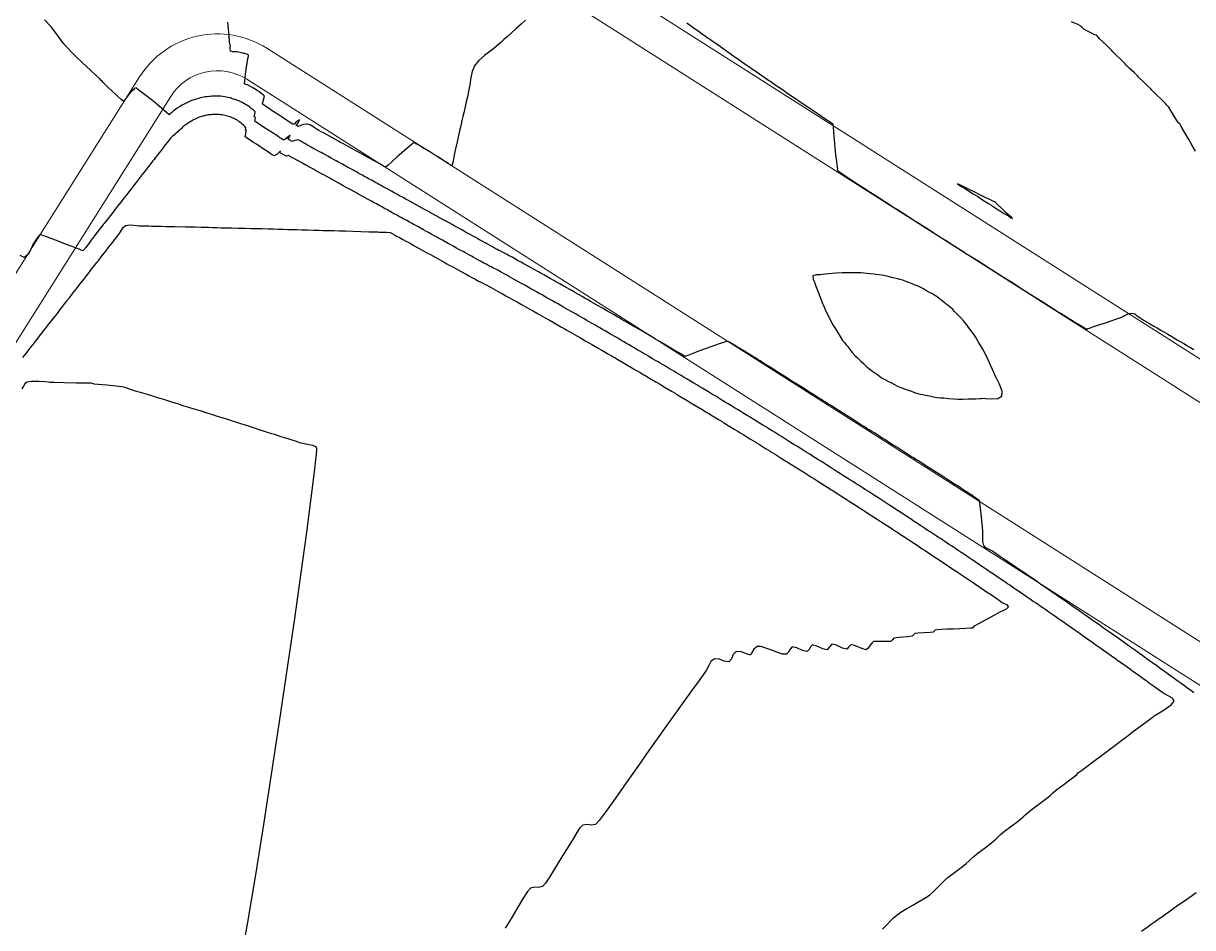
# Model space of a CAD drawing. Header units: millimetres. Extents: x 340454 to 342791, y 6993867 to 6995092.
# Drawn here: x 340914.5 to 340978.1, y 6994435.5 to 6994484.8 of the extents above; entities that cross this region are included whole.
import ezdxf

# ---------------------------------------------------------------- set-up
doc = ezdxf.new("R2010")
doc.units = ezdxf.units.MM
doc.header["$LTSCALE"] = 10
for name, color, linetype in [('T-HM-CURVA_INTERMEDIARIA', 45, 'Continuous'), ('T-HM-CURVA_MESTRA', 20, 'Continuous'), ('URB-Calçadas', 2, 'Continuous'), ('URB-Quadras', 3, 'Continuous')]:
    doc.layers.add(name, color=color, linetype=linetype)

msp = doc.modelspace()

# ---------------------------------------------------------------- linework, layer by layer
at = {"layer": 'T-HM-CURVA_INTERMEDIARIA', "color": 45, "linetype": 'Continuous', "lineweight": -3, "flags": 128}
for points, elevation in [([(340941.844, 6994484.95), (340941.602, 6994484.732), (340941.335, 6994484.492), (340941.075, 6994484.258), (340940.848, 6994484.056), (340940.657, 6994483.885), (340940.505, 6994483.749), (340940.363, 6994483.622), (340940.25, 6994483.52), (340940.109, 6994483.393), (340939.903, 6994483.236), (340939.605, 6994483.013), (340939.296, 6994482.747), (340939.058, 6994482.456), (340938.926, 6994482.144), (340938.861, 6994481.832), (340938.833, 6994481.568), (340938.815, 6994481.401), (340938.779, 6994481.243), (340938.743, 6994481.084), (340938.69, 6994480.852), (340938.611, 6994480.507), (340938.532, 6994480.163), (340938.474, 6994479.905), (340938.427, 6994479.697), (340938.378, 6994479.477), (340938.333, 6994479.279), (340938.297, 6994479.121), (340938.252, 6994478.923), (340938.193, 6994478.661), (340938.117, 6994478.322), (340938.05, 6994478.019), (340938.016, 6994477.869), (340937.995, 6994477.774), (340937.973, 6994477.68), (340937.942, 6994477.495), (340937.886, 6994477.198), (340937.83, 6994477.032), (340937.702, 6994477.091), (340937.605, 6994477.17), (340937.532, 6994477.215), (340937.377, 6994477.31), (340937.174, 6994477.435), (340937.04, 6994477.517), (340936.958, 6994477.567), (340936.916, 6994477.595), (340936.846, 6994477.638), (340936.743, 6994477.701), (340936.622, 6994477.775), (340936.446, 6994477.883), (340936.355, 6994477.939), (340936.312, 6994477.966), (340936.23, 6994478.015), (340936.09, 6994478.096), (340935.951, 6994478.177), (340935.874, 6994478.22), (340935.824, 6994478.245), (340935.769, 6994478.27), (340935.703, 6994478.236), (340935.607, 6994478.153), (340935.381, 6994477.955), (340935.103, 6994477.714), (340934.853, 6994477.496), (340934.58, 6994477.248), (340934.354, 6994477.04), (340934.223, 6994476.949), (340934.116, 6994476.991), (340934.006, 6994477.068), (340933.903, 6994477.125), (340933.748, 6994477.21), (340933.56, 6994477.313), (340933.401, 6994477.401), (340933.274, 6994477.47), (340933.114, 6994477.558), (340932.955, 6994477.646), (340932.828, 6994477.716), (340932.669, 6994477.803), (340932.509, 6994477.891), (340932.382, 6994477.961), (340932.223, 6994478.049), (340932.063, 6994478.137), (340931.936, 6994478.206), (340931.777, 6994478.294), (340931.617, 6994478.382), (340931.49, 6994478.452), (340931.331, 6994478.539), (340931.171, 6994478.627), (340931.044, 6994478.697), (340930.885, 6994478.785), (340930.725, 6994478.873), (340930.598, 6994478.942), (340930.438, 6994479.03), (340930.281, 6994479.135), (340930.157, 6994479.223), (340929.992, 6994479.276), (340929.761, 6994479.258), (340929.55, 6994479.194), (340929.456, 6994479.157), (340929.407, 6994479.184), (340929.359, 6994479.216), (340929.466, 6994479.361), (340929.547, 6994479.527), (340929.383, 6994479.422), (340929.243, 6994479.291), (340929.171, 6994479.284), (340929.078, 6994479.344), (340928.908, 6994479.455), (340928.764, 6994479.549), (340928.61, 6994479.65), (340928.536, 6994479.699), (340928.482, 6994479.734), (340928.425, 6994479.771), (340928.35, 6994479.82), (340928.241, 6994479.891), (340928.056, 6994480.013), (340927.903, 6994480.114), (340927.754, 6994480.211), (340927.684, 6994480.257), (340927.63, 6994480.293), (340927.576, 6994480.343), (340927.52, 6994480.413), (340927.58, 6994480.606), (340927.636, 6994480.808), (340927.565, 6994480.881), (340927.482, 6994480.938), (340927.416, 6994480.989), (340927.349, 6994481.039), (340927.236, 6994481.118), (340927.039, 6994481.244), (340926.833, 6994481.357), (340926.708, 6994481.42), (340926.623, 6994481.448), (340926.553, 6994481.484), (340926.565, 6994481.65), (340926.609, 6994482.003), (340926.66, 6994482.381), (340926.695, 6994482.624), (340926.734, 6994482.865), (340926.757, 6994482.988), (340926.768, 6994483.037), (340926.705, 6994483.084), (340926.627, 6994483.11), (340926.57, 6994483.126), (340926.516, 6994483.138), (340926.382, 6994483.168), (340926.221, 6994483.203), (340926.134, 6994483.216), (340926.047, 6994483.227), (340925.919, 6994483.228), (340925.788, 6994483.263), (340925.773, 6994483.422), (340925.789, 6994483.549), (340925.751, 6994483.627), (340925.732, 6994483.819), (340925.69, 6994484.275), (340925.636, 6994484.827)], 719), ([(340961.262, 6994435.465), (340961.471, 6994435.684), (340961.676, 6994435.894), (340961.837, 6994436.062), (340962.057, 6994436.251), (340962.32, 6994436.433), (340962.583, 6994436.584), (340962.91, 6994436.773), (340963.175, 6994436.93), (340963.408, 6994437.063), (340963.618, 6994437.188), (340963.811, 6994437.322), (340964.01, 6994437.49), (340964.156, 6994437.639), (340964.33, 6994437.814), (340964.501, 6994437.98), (340964.636, 6994438.112), (340964.813, 6994438.27), (340965.037, 6994438.447), (340965.326, 6994438.661), (340965.609, 6994438.872), (340965.819, 6994439.036), (340965.974, 6994439.177), (340966.091, 6994439.295), (340966.246, 6994439.437), (340966.471, 6994439.617), (340966.788, 6994439.86), (340967.1, 6994440.099), (340967.311, 6994440.267), (340967.445, 6994440.389), (340967.547, 6994440.491), (340967.681, 6994440.613), (340967.907, 6994440.791), (340968.247, 6994441.051), (340968.582, 6994441.305), (340968.793, 6994441.471), (340968.907, 6994441.574), (340968.993, 6994441.661), (340969.108, 6994441.764), (340969.333, 6994441.94), (340969.696, 6994442.214), (340970.054, 6994442.485), (340970.265, 6994442.648), (340970.394, 6994442.768), (340970.524, 6994442.888), (340970.751, 6994443.063), (340971.141, 6994443.356), (340971.522, 6994443.642), (340971.726, 6994443.798), (340971.828, 6994443.892), (340971.93, 6994443.986), (340972.081, 6994444.101), (340972.376, 6994444.322), (340972.76, 6994444.608), (340973.177, 6994444.92), (340973.617, 6994445.249), (340974.047, 6994445.57), (340974.376, 6994445.817), (340974.516, 6994445.922), (340974.567, 6994445.968), (340974.618, 6994446.014), (340974.842, 6994446.181), (340975.317, 6994446.533), (340975.788, 6994446.881), (340976.004, 6994447.041), (340976.048, 6994447.081), (340976.219, 6994447.178), (340976.592, 6994447.404), (340976.963, 6994447.667), (340977.132, 6994447.875), (340977.033, 6994448.037), (340976.796, 6994448.165), (340976.513, 6994448.326), (340976.272, 6994448.5), (340976.009, 6994448.69), (340975.795, 6994448.845), (340975.702, 6994448.913), (340975.658, 6994448.944), (340975.613, 6994448.976), (340975.426, 6994449.11), (340975.087, 6994449.355), (340974.888, 6994449.497), (340974.821, 6994449.545), (340974.753, 6994449.594), (340974.575, 6994449.721), (340974.266, 6994449.942), (340974.073, 6994450.079), (340973.984, 6994450.143), (340973.894, 6994450.207), (340973.723, 6994450.328), (340973.446, 6994450.525), (340973.257, 6994450.659), (340973.147, 6994450.737), (340973.036, 6994450.815), (340972.87, 6994450.932), (340972.625, 6994451.105), (340972.439, 6994451.236), (340972.309, 6994451.328), (340972.179, 6994451.419), (340972.014, 6994451.535), (340971.799, 6994451.686), (340971.62, 6994451.811), (340971.471, 6994451.915), (340971.323, 6994452.018), (340971.161, 6994452.131), (340970.971, 6994452.264), (340970.799, 6994452.384), (340970.633, 6994452.499), (340970.468, 6994452.613), (340970.311, 6994452.722), (340970.142, 6994452.839), (340969.976, 6994452.954), (340969.847, 6994453.043), (340969.744, 6994453.114), (340969.614, 6994453.203), (340969.461, 6994453.309), (340969.313, 6994453.411), (340969.152, 6994453.522), (340969.014, 6994453.617), (340968.904, 6994453.692), (340968.765, 6994453.787), (340968.615, 6994453.889), (340968.483, 6994453.98), (340968.327, 6994454.087), (340968.18, 6994454.187), (340968.063, 6994454.267), (340967.916, 6994454.367), (340967.768, 6994454.467), (340967.649, 6994454.548), (340967.499, 6994454.65), (340967.345, 6994454.755), (340967.217, 6994454.841), (340967.068, 6994454.941), (340966.926, 6994455.038), (340966.813, 6994455.114), (340966.671, 6994455.21), (340966.515, 6994455.315), (340966.379, 6994455.406), (340966.227, 6994455.508), (340966.089, 6994455.602), (340965.979, 6994455.675), (340965.841, 6994455.768), (340965.683, 6994455.874), (340965.539, 6994455.97), (340965.385, 6994456.072), (340965.251, 6994456.163), (340965.144, 6994456.234), (340965.009, 6994456.324), (340964.85, 6994456.43), (340964.699, 6994456.53), (340964.542, 6994456.634), (340964.411, 6994456.721), (340964.307, 6994456.79), (340964.176, 6994456.877), (340964.015, 6994456.983), (340963.857, 6994457.088), (340963.699, 6994457.192), (340963.57, 6994457.277), (340963.468, 6994457.344), (340963.341, 6994457.428), (340963.165, 6994457.544), (340962.988, 6994457.659), (340962.841, 6994457.756), (340962.691, 6994457.855), (340962.505, 6994457.976), (340962.316, 6994458.1), (340962.162, 6994458.2), (340962.014, 6994458.296), (340961.84, 6994458.41), (340961.667, 6994458.522), (340961.504, 6994458.628), (340961.333, 6994458.739), (340961.171, 6994458.844), (340960.999, 6994458.955), (340960.827, 6994459.066), (340960.663, 6994459.172), (340960.49, 6994459.283), (340960.327, 6994459.388), (340960.157, 6994459.498), (340959.986, 6994459.607), (340959.822, 6994459.713), (340959.647, 6994459.825), (340959.483, 6994459.929), (340959.314, 6994460.038), (340959.144, 6994460.146), (340958.979, 6994460.251), (340958.802, 6994460.363), (340958.638, 6994460.468), (340958.417, 6994460.608), (340958.3, 6994460.682), (340958.217, 6994460.735), (340958.162, 6994460.77), (340958.078, 6994460.823), (340957.901, 6994460.934), (340957.736, 6994461.038), (340957.595, 6994461.127), (340957.454, 6994461.216), (340957.3, 6994461.313), (340957.115, 6994461.429), (340956.944, 6994461.536), (340956.776, 6994461.642), (340956.607, 6994461.748), (340956.442, 6994461.851), (340956.262, 6994461.963), (340956.097, 6994462.066), (340955.928, 6994462.172), (340955.759, 6994462.277), (340955.593, 6994462.38), (340955.414, 6994462.491), (340955.248, 6994462.594), (340955.078, 6994462.699), (340954.909, 6994462.804), (340954.743, 6994462.906), (340954.564, 6994463.016), (340954.398, 6994463.118), (340954.228, 6994463.223), (340954.057, 6994463.328), (340953.891, 6994463.429), (340953.714, 6994463.538), (340953.547, 6994463.64), (340953.376, 6994463.745), (340953.204, 6994463.85), (340953.038, 6994463.951), (340952.862, 6994464.058), (340952.696, 6994464.159), (340952.522, 6994464.264), (340952.349, 6994464.369), (340952.184, 6994464.469), (340952.009, 6994464.575), (340951.843, 6994464.675), (340951.668, 6994464.781), (340951.493, 6994464.886), (340951.33, 6994464.984), (340951.159, 6994465.087), (340950.994, 6994465.186), (340950.814, 6994465.294), (340950.635, 6994465.401), (340950.473, 6994465.498), (340950.308, 6994465.596), (340950.143, 6994465.694), (340950.012, 6994465.773), (340949.907, 6994465.835), (340949.776, 6994465.913), (340949.615, 6994466.009), (340949.456, 6994466.103), (340949.292, 6994466.2), (340949.157, 6994466.28), (340949.05, 6994466.343), (340948.915, 6994466.423), (340948.755, 6994466.517), (340948.602, 6994466.607), (340948.44, 6994466.703), (340948.301, 6994466.784), (340948.191, 6994466.849), (340948.052, 6994466.931), (340947.894, 6994467.023), (340947.747, 6994467.109), (340947.586, 6994467.203), (340947.444, 6994467.286), (340947.331, 6994467.353), (340947.189, 6994467.436), (340947.032, 6994467.527), (340946.891, 6994467.608), (340946.732, 6994467.701), (340946.585, 6994467.786), (340946.469, 6994467.853), (340946.323, 6994467.938), (340946.168, 6994468.028), (340946.034, 6994468.105), (340945.876, 6994468.196), (340945.726, 6994468.283), (340945.606, 6994468.352), (340945.456, 6994468.438), (340945.302, 6994468.527), (340945.176, 6994468.599), (340945.019, 6994468.689), (340944.864, 6994468.778), (340944.741, 6994468.848), (340944.588, 6994468.936), (340944.435, 6994469.023), (340944.313, 6994469.092), (340944.161, 6994469.179), (340944.003, 6994469.269), (340943.872, 6994469.344), (340943.717, 6994469.432), (340943.568, 6994469.516), (340943.45, 6994469.583), (340943.301, 6994469.667), (340943.141, 6994469.758), (340943.003, 6994469.836), (340942.846, 6994469.925), (340942.701, 6994470.006), (340942.585, 6994470.071), (340942.44, 6994470.153), (340942.278, 6994470.244), (340942.132, 6994470.326), (340941.973, 6994470.415), (340941.831, 6994470.494), (340941.719, 6994470.557), (340941.578, 6994470.636), (340941.413, 6994470.727), (340941.259, 6994470.814), (340941.098, 6994470.903), (340940.961, 6994470.98), (340940.852, 6994471.04), (340940.714, 6994471.116), (340940.52, 6994471.224), (340940.329, 6994471.33), (340940.222, 6994471.389), (340940.138, 6994471.431), (340940.057, 6994471.471), (340939.97, 6994471.51), (340939.895, 6994471.544), (340939.833, 6994471.578), (340939.779, 6994471.608), (340939.693, 6994471.656), (340939.622, 6994471.695), (340939.571, 6994471.723), (340939.485, 6994471.77), (340939.382, 6994471.827), (340939.314, 6994471.864), (340939.246, 6994471.902), (340939.123, 6994471.969), (340938.983, 6994472.046), (340938.891, 6994472.097), (340938.798, 6994472.148), (340938.665, 6994472.222), (340938.533, 6994472.294), (340938.442, 6994472.344), (340938.351, 6994472.394), (340938.216, 6994472.469), (340938.083, 6994472.542), (340937.993, 6994472.592), (340937.904, 6994472.641), (340937.767, 6994472.716), (340937.632, 6994472.79), (340937.544, 6994472.839), (340937.456, 6994472.887), (340937.319, 6994472.963), (340937.182, 6994473.038), (340937.095, 6994473.086), (340937.009, 6994473.133), (340936.87, 6994473.21), (340936.732, 6994473.286), (340936.647, 6994473.333), (340936.561, 6994473.38), (340936.42, 6994473.457), (340936.281, 6994473.534), (340936.197, 6994473.58), (340936.114, 6994473.626), (340935.971, 6994473.705), (340935.829, 6994473.783), (340935.748, 6994473.828), (340935.666, 6994473.873), (340935.521, 6994473.952), (340935.377, 6994474.031), (340935.298, 6994474.075), (340935.219, 6994474.119), (340935.071, 6994474.2), (340934.926, 6994474.28), (340934.848, 6994474.323), (340934.771, 6994474.365), (340934.622, 6994474.447), (340934.474, 6994474.529), (340934.399, 6994474.57), (340934.323, 6994474.612), (340934.172, 6994474.695), (340934.022, 6994474.777), (340933.949, 6994474.818), (340933.876, 6994474.858), (340933.722, 6994474.942), (340933.571, 6994475.026), (340933.499, 6994475.065), (340933.428, 6994475.104), (340933.273, 6994475.19), (340933.119, 6994475.275), (340933.049, 6994475.313), (340932.98, 6994475.351), (340932.823, 6994475.437), (340932.667, 6994475.523), (340932.6, 6994475.56), (340932.532, 6994475.597), (340932.373, 6994475.685), (340932.215, 6994475.772), (340932.15, 6994475.808), (340932.084, 6994475.844), (340931.923, 6994475.932), (340931.763, 6994476.02), (340931.7, 6994476.055), (340931.637, 6994476.09), (340931.474, 6994476.18), (340931.312, 6994476.269), (340931.25, 6994476.303), (340931.189, 6994476.337), (340931.024, 6994476.428), (340930.86, 6994476.518), (340930.8, 6994476.551), (340930.741, 6994476.583), (340930.574, 6994476.675), (340930.408, 6994476.766), (340930.35, 6994476.798), (340930.293, 6994476.83), (340930.124, 6994476.923), (340929.956, 6994477.015), (340929.9, 6994477.046), (340929.845, 6994477.076), (340929.674, 6994477.17), (340929.504, 6994477.264), (340929.45, 6994477.293), (340929.396, 6994477.323), (340929.224, 6994477.418), (340929.052, 6994477.513), (340929, 6994477.544), (340928.948, 6994477.57), (340928.882, 6994477.554), (340928.811, 6994477.539), (340928.652, 6994477.624), (340928.509, 6994477.708), (340928.468, 6994477.736), (340928.5, 6994477.823), (340928.425, 6994477.764), (340928.32, 6994477.659), (340928.159, 6994477.557), (340928.014, 6994477.63), (340927.926, 6994477.709), (340927.86, 6994477.752), (340927.715, 6994477.847), (340927.567, 6994477.943), (340927.486, 6994477.996), (340927.444, 6994478.024), (340927.393, 6994478.057), (340927.328, 6994478.1), (340927.191, 6994478.189), (340927.066, 6994478.271), (340927.004, 6994478.312), (340926.856, 6994478.409), (340926.706, 6994478.507), (340926.63, 6994478.557), (340926.587, 6994478.586), (340926.617, 6994478.766), (340926.646, 6994478.949), (340926.596, 6994479.002), (340926.621, 6994479.085), (340926.572, 6994479.148), (340926.536, 6994479.184), (340926.496, 6994479.224), (340926.427, 6994479.287), (340926.362, 6994479.346), (340926.301, 6994479.385), (340926.24, 6994479.431), (340926.179, 6994479.476), (340926.114, 6994479.51), (340926.048, 6994479.548), (340925.981, 6994479.586), (340925.913, 6994479.614), (340925.842, 6994479.645), (340925.771, 6994479.676), (340925.701, 6994479.698), (340925.626, 6994479.721), (340925.551, 6994479.744), (340925.478, 6994479.759), (340925.401, 6994479.775), (340925.324, 6994479.79), (340925.249, 6994479.799), (340925.173, 6994479.806), (340925.097, 6994479.812), (340925.021, 6994479.815), (340924.934, 6994479.81), (340924.855, 6994479.809), (340924.78, 6994479.808), (340924.71, 6994479.798), (340924.644, 6994479.791), (340924.58, 6994479.785), (340924.523, 6994479.774), (340924.475, 6994479.764), (340924.421, 6994479.752), (340924.365, 6994479.74), (340924.312, 6994479.728), (340924.228, 6994479.7), (340924.157, 6994479.678), (340924.085, 6994479.656), (340924, 6994479.62), (340923.932, 6994479.592), (340923.864, 6994479.564), (340923.78, 6994479.519), (340923.716, 6994479.486), (340923.652, 6994479.453), (340923.567, 6994479.399), (340923.508, 6994479.362), (340923.449, 6994479.325), (340923.372, 6994479.267), (340923.32, 6994479.228), (340923.272, 6994479.192), (340923.222, 6994479.15), (340923.178, 6994479.113), (340923.132, 6994479.07), (340923.077, 6994479.02), (340923.036, 6994478.981), (340922.989, 6994478.936), (340922.945, 6994478.895), (340922.901, 6994478.855), (340922.853, 6994478.814), (340922.805, 6994478.774), (340922.761, 6994478.732), (340922.718, 6994478.69), (340922.669, 6994478.652), (340922.619, 6994478.612), (340922.572, 6994478.568), (340922.526, 6994478.522), (340922.469, 6994478.45), (340922.358, 6994478.307), (340922.238, 6994478.153), (340922.101, 6994477.976), (340921.992, 6994477.837), (340921.902, 6994477.721), (340921.812, 6994477.605), (340921.703, 6994477.465), (340921.625, 6994477.366), (340921.567, 6994477.292), (340921.51, 6994477.217), (340921.433, 6994477.118), (340921.375, 6994477.044), (340921.338, 6994476.997), (340921.291, 6994476.936), (340921.216, 6994476.84), (340921.072, 6994476.656), (340920.969, 6994476.523), (340920.86, 6994476.383), (340920.758, 6994476.252), (340920.65, 6994476.113), (340920.542, 6994475.974), (340920.41, 6994475.805), (340920.252, 6994475.602), (340920.14, 6994475.459), (340920.054, 6994475.347), (340919.967, 6994475.236), (340919.831, 6994475.061), (340919.64, 6994474.816), (340919.523, 6994474.666), (340919.458, 6994474.582), (340919.393, 6994474.498), (340919.254, 6994474.32), (340919.031, 6994474.034), (340918.906, 6994473.873), (340918.863, 6994473.818), (340918.82, 6994473.763), (340918.676, 6994473.578), (340918.424, 6994473.255), (340918.289, 6994473.08), (340918.248, 6994473.028), (340918.131, 6994472.866), (340917.906, 6994472.566), (340917.756, 6994472.396), (340917.655, 6994472.422), (340917.547, 6994472.476), (340917.45, 6994472.512), (340917.3, 6994472.569), (340917.117, 6994472.638), (340916.899, 6994472.721), (340916.586, 6994472.839), (340916.265, 6994472.961), (340916.02, 6994473.054), (340915.776, 6994473.146), (340915.572, 6994473.224), (340915.484, 6994473.257), (340915.439, 6994473.282), (340915.386, 6994473.24), (340915.354, 6994473.202), (340915.316, 6994473.153), (340915.274, 6994473.096), (340915.228, 6994473.031), (340915.193, 6994472.979), (340915.139, 6994472.898), (340915.05, 6994472.763), (340914.957, 6994472.544), (340914.788, 6994472.21), (340914.561, 6994472.022), (340914.333, 6994472.137)], 721), ([(340914.486, 6994466.575), (340914.665, 6994466.806), (340914.813, 6994466.996), (340914.927, 6994467.142), (340915.041, 6994467.289), (340915.158, 6994467.439), (340915.295, 6994467.614), (340915.43, 6994467.789), (340915.534, 6994467.922), (340915.617, 6994468.028), (340915.721, 6994468.162), (340915.831, 6994468.303), (340915.927, 6994468.427), (340916.048, 6994468.581), (340916.178, 6994468.749), (340916.291, 6994468.894), (340916.403, 6994469.037), (340916.541, 6994469.215), (340916.665, 6994469.374), (340916.775, 6994469.516), (340916.886, 6994469.658), (340917.017, 6994469.826), (340917.17, 6994470.024), (340917.282, 6994470.167), (340917.371, 6994470.282), (340917.46, 6994470.396), (340917.596, 6994470.57), (340917.783, 6994470.81), (340917.899, 6994470.96), (340917.968, 6994471.048), (340918.036, 6994471.136), (340918.174, 6994471.313), (340918.392, 6994471.593), (340918.517, 6994471.753), (340918.565, 6994471.815), (340918.613, 6994471.877), (340918.756, 6994472.06), (340919, 6994472.374), (340919.134, 6994472.546), (340919.192, 6994472.62), (340919.307, 6994472.769), (340919.543, 6994473.071), (340919.751, 6994473.338), (340919.858, 6994473.51), (340919.941, 6994473.651), (340920.079, 6994473.759), (340920.285, 6994473.801), (340920.526, 6994473.779), (340920.808, 6994473.755), (340921.102, 6994473.748), (340921.347, 6994473.741), (340921.492, 6994473.736), (340921.613, 6994473.733), (340921.735, 6994473.729), (340921.869, 6994473.726), (340922.031, 6994473.722), (340922.274, 6994473.717), (340922.761, 6994473.708), (340923.343, 6994473.697), (340923.868, 6994473.686), (340924.187, 6994473.68), (340924.408, 6994473.674), (340924.584, 6994473.669), (340924.806, 6994473.663), (340925.046, 6994473.656), (340925.266, 6994473.649), (340925.54, 6994473.642), (340925.836, 6994473.636), (340926.198, 6994473.628), (340926.576, 6994473.62), (340926.916, 6994473.613), (340927.244, 6994473.604), (340927.504, 6994473.596), (340927.832, 6994473.586), (340928.122, 6994473.577), (340928.389, 6994473.569), (340928.644, 6994473.562), (340928.898, 6994473.555), (340929.175, 6994473.548), (340929.394, 6994473.544), (340929.671, 6994473.537), (340929.97, 6994473.529), (340930.308, 6994473.518), (340930.616, 6994473.509), (340930.826, 6994473.502), (340931.033, 6994473.498), (340931.241, 6994473.493), (340931.431, 6994473.487), (340931.711, 6994473.478), (340932.056, 6994473.468), (340932.444, 6994473.455), (340932.88, 6994473.442), (340933.319, 6994473.429), (340933.659, 6994473.418), (340933.798, 6994473.414), (340933.868, 6994473.412), (340934.003, 6994473.413), (340934.267, 6994473.41), (340934.464, 6994473.393), (340934.59, 6994473.334), (340934.711, 6994473.257), (340934.824, 6994473.195), (340934.975, 6994473.112), (340935.159, 6994473.011), (340935.32, 6994472.922), (340935.447, 6994472.852), (340935.608, 6994472.764), (340935.768, 6994472.675), (340935.896, 6994472.605), (340936.056, 6994472.517), (340936.217, 6994472.428), (340936.344, 6994472.358), (340936.505, 6994472.27), (340936.665, 6994472.181), (340936.793, 6994472.111), (340936.953, 6994472.023), (340937.114, 6994471.934), (340937.241, 6994471.864), (340937.402, 6994471.776), (340937.562, 6994471.687), (340937.69, 6994471.617), (340937.85, 6994471.529), (340938.011, 6994471.441), (340938.138, 6994471.37), (340938.299, 6994471.282), (340938.471, 6994471.187), (340938.611, 6994471.11), (340938.747, 6994471.035), (340938.955, 6994470.92), (340939.073, 6994470.856), (340939.134, 6994470.822), (340939.195, 6994470.788), (340939.281, 6994470.74), (340939.398, 6994470.676), (340939.517, 6994470.623), (340939.664, 6994470.556), (340939.927, 6994470.412), (340940.31, 6994470.2), (340940.508, 6994470.089), (340940.561, 6994470.06), (340940.773, 6994469.941), (340941.163, 6994469.724), (340941.376, 6994469.605), (340941.436, 6994469.571), (340941.646, 6994469.453), (340942.032, 6994469.237), (340942.243, 6994469.118), (340942.309, 6994469.081), (340942.517, 6994468.963), (340942.899, 6994468.747), (340943.108, 6994468.629), (340943.181, 6994468.588), (340943.387, 6994468.47), (340943.764, 6994468.256), (340943.972, 6994468.137), (340944.051, 6994468.093), (340944.256, 6994467.975), (340944.628, 6994467.762), (340944.834, 6994467.644), (340944.919, 6994467.595), (340945.122, 6994467.478), (340945.49, 6994467.266), (340945.694, 6994467.148), (340945.74, 6994467.121), (340945.786, 6994467.095), (340945.987, 6994466.978), (340946.35, 6994466.767), (340946.553, 6994466.649), (340946.602, 6994466.621), (340946.652, 6994466.592), (340946.851, 6994466.475), (340947.209, 6994466.266), (340947.41, 6994466.149), (340947.463, 6994466.118), (340947.516, 6994466.087), (340947.713, 6994465.971), (340948.066, 6994465.763), (340948.266, 6994465.646), (340948.322, 6994465.613), (340948.378, 6994465.579), (340948.574, 6994465.463), (340948.922, 6994465.257), (340949.12, 6994465.14), (340949.179, 6994465.105), (340949.239, 6994465.07), (340949.433, 6994464.954), (340949.776, 6994464.75), (340949.972, 6994464.633), (340950.035, 6994464.595), (340950.098, 6994464.557), (340950.291, 6994464.442), (340950.628, 6994464.239), (340950.823, 6994464.122), (340950.89, 6994464.083), (340950.956, 6994464.043), (340951.147, 6994463.927), (340951.48, 6994463.727), (340951.673, 6994463.61), (340951.743, 6994463.568), (340951.812, 6994463.526), (340952.005, 6994463.408), (340952.337, 6994463.207), (340952.53, 6994463.09), (340952.598, 6994463.048), (340952.667, 6994463.006), (340952.86, 6994462.888), (340953.193, 6994462.684), (340953.385, 6994462.567), (340953.453, 6994462.526), (340953.52, 6994462.484), (340953.713, 6994462.365), (340954.047, 6994462.16), (340954.24, 6994462.041), (340954.306, 6994462.001), (340954.372, 6994461.96), (340954.565, 6994461.84), (340954.9, 6994461.633), (340955.092, 6994461.514), (340955.157, 6994461.473), (340955.222, 6994461.433), (340955.415, 6994461.313), (340955.751, 6994461.103), (340955.944, 6994460.983), (340956.007, 6994460.944), (340956.071, 6994460.904), (340956.264, 6994460.783), (340956.601, 6994460.571), (340956.794, 6994460.45), (340956.856, 6994460.411), (340956.918, 6994460.373), (340957.082, 6994460.269), (340957.365, 6994460.09), (340957.524, 6994459.99), (340957.575, 6994459.958), (340957.625, 6994459.926), (340957.682, 6994459.89), (340957.744, 6994459.851), (340957.942, 6994459.725), (340958.292, 6994459.503), (340958.49, 6994459.377), (340958.549, 6994459.339), (340958.607, 6994459.302), (340958.801, 6994459.178), (340959.143, 6994458.96), (340959.336, 6994458.836), (340959.393, 6994458.8), (340959.45, 6994458.764), (340959.644, 6994458.638), (340959.987, 6994458.417), (340960.181, 6994458.293), (340960.236, 6994458.258), (340960.291, 6994458.222), (340960.485, 6994458.096), (340960.83, 6994457.873), (340961.024, 6994457.747), (340961.077, 6994457.713), (340961.13, 6994457.679), (340961.325, 6994457.552), (340961.671, 6994457.326), (340961.866, 6994457.199), (340961.917, 6994457.166), (340961.968, 6994457.133), (340962.018, 6994457.1), (340962.068, 6994457.067), (340962.194, 6994456.985), (340962.472, 6994456.802), (340962.804, 6994456.584), (340963.14, 6994456.363), (340963.424, 6994456.176), (340963.55, 6994456.092), (340963.595, 6994456.063), (340963.639, 6994456.034), (340963.839, 6994455.901), (340964.198, 6994455.662), (340964.396, 6994455.531), (340964.472, 6994455.48), (340964.674, 6994455.346), (340965.04, 6994455.101), (340965.24, 6994454.967), (340965.304, 6994454.925), (340965.508, 6994454.788), (340965.88, 6994454.537), (340966.082, 6994454.401), (340966.134, 6994454.367), (340966.263, 6994454.28), (340966.564, 6994454.076), (340966.923, 6994453.833), (340967.183, 6994453.656), (340967.424, 6994453.492), (340967.629, 6994453.353), (340967.777, 6994453.252), (340968.006, 6994453.133), (340968.12, 6994453.017), (340967.984, 6994452.891), (340967.734, 6994452.76), (340967.598, 6994452.698), (340967.561, 6994452.662), (340967.361, 6994452.555), (340966.924, 6994452.322), (340966.485, 6994452.088), (340966.282, 6994451.979), (340966.22, 6994451.917), (340966.152, 6994451.851), (340966.05, 6994451.845), (340965.802, 6994451.834), (340965.473, 6994451.819), (340965.126, 6994451.803), (340964.786, 6994451.787), (340964.468, 6994451.772), (340964.229, 6994451.76), (340964.123, 6994451.749), (340964.067, 6994451.692), (340964.012, 6994451.635), (340963.85, 6994451.62), (340963.519, 6994451.598), (340963.185, 6994451.574), (340963.013, 6994451.555), (340962.944, 6994451.482), (340962.875, 6994451.409), (340962.612, 6994451.379), (340962.16, 6994451.34), (340961.882, 6994451.302), (340961.798, 6994451.209), (340961.713, 6994451.12), (340961.461, 6994451.116), (340961.046, 6994451.131), (340960.776, 6994451.119), (340960.671, 6994451.026), (340960.579, 6994450.902), (340960.484, 6994450.763), (340960.366, 6994450.668), (340960.136, 6994450.741), (340959.797, 6994450.896), (340959.555, 6994450.964), (340959.437, 6994450.832), (340959.319, 6994450.698), (340959.085, 6994450.764), (340958.756, 6994450.915), (340958.511, 6994450.977), (340958.38, 6994450.826), (340958.249, 6994450.673), (340958.013, 6994450.733), (340957.693, 6994450.878), (340957.445, 6994450.934), (340957.334, 6994450.833), (340957.265, 6994450.687), (340957.154, 6994450.585), (340956.915, 6994450.638), (340956.606, 6994450.778), (340956.354, 6994450.826), (340956.23, 6994450.71), (340956.154, 6994450.543), (340956.029, 6994450.425), (340955.82, 6994450.435), (340955.556, 6994450.533), (340955.234, 6994450.645), (340954.921, 6994450.759), (340954.665, 6994450.856), (340954.446, 6994450.858), (340954.262, 6994450.704), (340954.138, 6994450.491), (340954.082, 6994450.38), (340954.02, 6994450.392), (340953.954, 6994450.412), (340953.827, 6994450.474), (340953.568, 6994450.569), (340953.3, 6994450.571), (340953.143, 6994450.41), (340953.052, 6994450.182), (340952.892, 6994450.018), (340952.646, 6994450.044), (340952.387, 6994450.168), (340952.117, 6994450.185), (340951.922, 6994450.034), (340951.807, 6994449.811), (340951.658, 6994449.541), (340951.494, 6994449.313), (340951.223, 6994448.936), (340950.867, 6994448.441), (340950.448, 6994447.859), (340949.991, 6994447.223), (340949.517, 6994446.563), (340949.088, 6994445.957), (340948.547, 6994445.182), (340947.941, 6994444.312), (340947.32, 6994443.422), (340946.732, 6994442.588), (340946.225, 6994441.885), (340945.849, 6994441.387), (340945.652, 6994441.171), (340945.415, 6994441.13), (340945.187, 6994441.17), (340944.954, 6994441.127), (340944.799, 6994440.979), (340944.623, 6994440.723), (340944.423, 6994440.387), (340944.197, 6994440.001), (340943.942, 6994439.594), (340943.667, 6994439.159), (340943.393, 6994438.706), (340943.137, 6994438.29), (340942.918, 6994437.967), (340942.753, 6994437.791), (340942.538, 6994437.736), (340942.329, 6994437.753), (340942.116, 6994437.696), (340941.947, 6994437.508), (340941.711, 6994437.148), (340941.422, 6994436.664), (340941.091, 6994436.106), (340940.732, 6994435.523)], 722), ([(340926.31, 6994433.515), (340926.723, 6994435.845), (340927.155, 6994438.422), (340927.598, 6994441.17), (340928.04, 6994444.015), (340928.474, 6994446.882), (340928.889, 6994449.697), (340929.277, 6994452.384), (340929.627, 6994454.868), (340929.93, 6994457.076), (340930.177, 6994458.932), (340930.358, 6994460.362), (340930.45, 6994461.149), (340930.484, 6994461.505), (340930.489, 6994461.622), (340930.486, 6994461.643), (340930.458, 6994461.682), (340930.392, 6994461.74), (340930.269, 6994461.789), (340930.072, 6994461.82), (340929.793, 6994461.874), (340929.562, 6994461.946), (340929.377, 6994462.002), (340929.146, 6994462.074), (340928.914, 6994462.15), (340928.728, 6994462.213), (340928.493, 6994462.291), (340928.245, 6994462.368), (340928.036, 6994462.431), (340927.801, 6994462.504), (340927.581, 6994462.575), (340927.406, 6994462.634), (340927.191, 6994462.706), (340926.979, 6994462.777), (340926.81, 6994462.833), (340926.598, 6994462.902), (340926.35, 6994462.979), (340926.121, 6994463.047), (340925.887, 6994463.119), (340925.691, 6994463.183), (340925.535, 6994463.236), (340925.339, 6994463.3), (340925.083, 6994463.379), (340924.821, 6994463.457), (340924.579, 6994463.531), (340924.401, 6994463.589), (340924.26, 6994463.637), (340924.081, 6994463.695), (340923.815, 6994463.776), (340923.517, 6994463.865), (340923.267, 6994463.941), (340923.108, 6994463.993), (340922.982, 6994464.035), (340922.823, 6994464.087), (340922.547, 6994464.171), (340922.209, 6994464.272), (340921.95, 6994464.35), (340921.757, 6994464.413), (340921.564, 6994464.476), (340921.276, 6994464.563), (340920.895, 6994464.676), (340920.625, 6994464.757), (340920.459, 6994464.808), (340920.294, 6994464.86), (340920.163, 6994464.904), (340920.04, 6994464.946), (340919.883, 6994464.985), (340919.569, 6994465.023), (340919.061, 6994465.071), (340918.586, 6994465.112), (340918.375, 6994465.129), (340918.324, 6994465.145), (340918.273, 6994465.161), (340918.211, 6994465.179), (340917.971, 6994465.184), (340917.413, 6994465.194), (340916.75, 6994465.205), (340916.195, 6994465.214), (340915.958, 6994465.218), (340915.878, 6994465.242), (340915.714, 6994465.254), (340915.351, 6994465.272), (340914.959, 6994465.275), (340914.707, 6994465.24), (340914.588, 6994465.145), (340914.516, 6994465.024), (340914.424, 6994464.875)], 723)]:
    msp.add_lwpolyline(points, dxfattribs=dict(at, elevation=elevation))
at = {"layer": 'T-HM-CURVA_INTERMEDIARIA', "color": 45, "linetype": 'Continuous', "lineweight": -3, "elevation": 721, "flags": 128}
msp.add_lwpolyline([(340967.417, 6994475.013), (340967.417, 6994475.013), (340967.415, 6994475.015), (340967.414, 6994475.016), (340967.354, 6994475.048), (340967.271, 6994475.092), (340967.136, 6994475.159), (340966.855, 6994475.297), (340966.518, 6994475.462), (340966.252, 6994475.593), (340965.984, 6994475.724), (340965.758, 6994475.836), (340965.615, 6994475.906), (340965.437, 6994476.003), (340965.336, 6994476.043), (340965.422, 6994475.977), (340965.596, 6994475.876), (340965.729, 6994475.791), (340965.94, 6994475.656), (340966.19, 6994475.496), (340966.439, 6994475.338), (340966.755, 6994475.137), (340967.019, 6994474.97), (340967.146, 6994474.889), (340967.215, 6994474.846), (340967.283, 6994474.802), (340967.5, 6994474.665), (340967.884, 6994474.424), (340968.125, 6994474.271), (340968.249, 6994474.183), (340968.333, 6994474.142), (340968.271, 6994474.212), (340968.156, 6994474.31), (340968.016, 6994474.443), (340967.765, 6994474.682), (340967.525, 6994474.911), (340967.417, 6994475.013)], close=True, dxfattribs=at)
at = {"layer": 'T-HM-CURVA_MESTRA', "color": 20, "linetype": 'Continuous', "lineweight": -3, "elevation": 720, "flags": 128}
for points in [[(340978.2, 6994448.332), (340978.03, 6994448.456), (340977.86, 6994448.58), (340977.69, 6994448.704), (340977.506, 6994448.838), (340977.348, 6994448.953), (340977.199, 6994449.061), (340977.05, 6994449.169), (340976.873, 6994449.298), (340976.661, 6994449.451), (340976.498, 6994449.569), (340976.368, 6994449.662), (340976.238, 6994449.756), (340976.055, 6994449.889), (340975.814, 6994450.061), (340975.649, 6994450.18), (340975.537, 6994450.26), (340975.425, 6994450.341), (340975.24, 6994450.473), (340974.971, 6994450.665), (340974.801, 6994450.786), (340974.706, 6994450.855), (340974.61, 6994450.923), (340974.423, 6994451.056), (340974.13, 6994451.264), (340973.955, 6994451.389), (340973.874, 6994451.446), (340973.794, 6994451.503), (340973.604, 6994451.637), (340973.29, 6994451.858), (340973.109, 6994451.986), (340973.043, 6994452.033), (340972.976, 6994452.08), (340972.783, 6994452.216), (340972.451, 6994452.448), (340972.265, 6994452.579), (340972.211, 6994452.617), (340972.157, 6994452.655), (340971.96, 6994452.792), (340971.613, 6994453.034), (340971.421, 6994453.168), (340971.378, 6994453.198), (340971.336, 6994453.228), (340971.135, 6994453.366), (340970.775, 6994453.616), (340970.578, 6994453.752), (340970.513, 6994453.798), (340970.309, 6994453.938), (340969.938, 6994454.194), (340969.736, 6994454.333), (340969.689, 6994454.365), (340969.56, 6994454.454), (340969.257, 6994454.661), (340968.895, 6994454.909), (340968.667, 6994455.064), (340968.482, 6994455.191), (340968.293, 6994455.319), (340968.054, 6994455.481), (340967.793, 6994455.658), (340967.567, 6994455.811), (340967.375, 6994455.941), (340967.213, 6994456.05), (340967.036, 6994456.145), (340966.89, 6994456.217), (340966.773, 6994456.346), (340966.72, 6994456.558), (340966.727, 6994456.827), (340966.723, 6994457.155), (340966.681, 6994457.549), (340966.621, 6994458.069), (340966.566, 6994458.522), (340966.543, 6994458.717), (340966.562, 6994458.766), (340966.52, 6994458.801), (340966.466, 6994458.843), (340966.396, 6994458.893), (340966.332, 6994458.937), (340966.265, 6994458.983), (340966.212, 6994459.019), (340966.149, 6994459.062), (340966.063, 6994459.118), (340965.989, 6994459.168), (340965.92, 6994459.213), (340965.832, 6994459.271), (340965.738, 6994459.333), (340965.687, 6994459.366), (340965.642, 6994459.396), (340965.576, 6994459.438), (340965.481, 6994459.5), (340965.301, 6994459.616), (340965.091, 6994459.75), (340964.966, 6994459.831), (340964.897, 6994459.874), (340964.767, 6994459.957), (340964.486, 6994460.137), (340964.2, 6994460.319), (340964.054, 6994460.412), (340963.98, 6994460.459), (340963.906, 6994460.507), (340963.733, 6994460.616), (340963.429, 6994460.81), (340963.211, 6994460.949), (340963.082, 6994461.031), (340962.953, 6994461.112), (340962.788, 6994461.218), (340962.562, 6994461.361), (340962.367, 6994461.486), (340962.199, 6994461.592), (340962.031, 6994461.699), (340961.871, 6994461.8), (340961.698, 6994461.91), (340961.523, 6994462.022), (340961.384, 6994462.11), (340961.274, 6994462.18), (340961.135, 6994462.268), (340960.981, 6994462.365), (340960.84, 6994462.455), (340960.678, 6994462.557), (340960.53, 6994462.651), (340960.412, 6994462.726), (340960.264, 6994462.82), (340960.072, 6994462.941), (340959.907, 6994463.045), (340959.833, 6994463.092), (340959.765, 6994463.136), (340959.696, 6994463.179), (340959.576, 6994463.255), (340959.346, 6994463.401), (340959.168, 6994463.513), (340958.988, 6994463.627), (340958.853, 6994463.712), (340958.735, 6994463.787), (340958.588, 6994463.88), (340958.429, 6994463.98), (340958.29, 6994464.068), (340958.143, 6994464.161), (340958.013, 6994464.243), (340957.91, 6994464.308), (340957.78, 6994464.39), (340957.614, 6994464.495), (340957.447, 6994464.6), (340957.297, 6994464.695), (340957.144, 6994464.791), (340956.991, 6994464.888), (340956.809, 6994465.002), (340956.599, 6994465.135), (340956.451, 6994465.228), (340956.335, 6994465.301), (340956.218, 6994465.374), (340956.028, 6994465.494), (340955.759, 6994465.663), (340955.605, 6994465.761), (340955.533, 6994465.806), (340955.461, 6994465.851), (340955.291, 6994465.958), (340954.986, 6994466.15), (340954.758, 6994466.293), (340954.595, 6994466.395), (340954.483, 6994466.465), (340954.394, 6994466.521), (340954.305, 6994466.577), (340954.185, 6994466.652), (340954.099, 6994466.706), (340954.043, 6994466.741), (340953.981, 6994466.779), (340953.91, 6994466.823), (340953.856, 6994466.857), (340953.801, 6994466.89), (340953.694, 6994466.956), (340953.587, 6994467.022), (340953.531, 6994467.056), (340953.479, 6994467.088), (340953.433, 6994467.116), (340953.386, 6994467.144), (340953.319, 6994467.185), (340953.236, 6994467.235), (340953.141, 6994467.291), (340953.055, 6994467.341), (340952.986, 6994467.381), (340952.927, 6994467.413), (340952.846, 6994467.456), (340952.796, 6994467.475), (340952.661, 6994467.425), (340952.378, 6994467.32), (340952.125, 6994467.229), (340951.978, 6994467.182), (340951.861, 6994467.147), (340951.715, 6994467.099), (340951.555, 6994467.04), (340951.403, 6994466.981), (340951.213, 6994466.909), (340950.945, 6994466.8), (340950.668, 6994466.689), (340950.508, 6994466.641), (340950.41, 6994466.687), (340950.315, 6994466.756), (340950.152, 6994466.852), (340949.84, 6994467.037), (340949.465, 6994467.259), (340949.16, 6994467.439), (340948.918, 6994467.581), (340948.614, 6994467.76), (340948.309, 6994467.938), (340948.067, 6994468.08), (340947.763, 6994468.258), (340947.375, 6994468.483), (340947.049, 6994468.672), (340946.911, 6994468.753), (340946.86, 6994468.782), (340946.652, 6994468.902), (340946.268, 6994469.124), (340946.058, 6994469.245), (340945.993, 6994469.282), (340945.788, 6994469.4), (340945.411, 6994469.615), (340945.204, 6994469.734), (340945.124, 6994469.78), (340944.922, 6994469.895), (340944.554, 6994470.105), (340944.349, 6994470.221), (340944.302, 6994470.248), (340944.254, 6994470.275), (340944.055, 6994470.388), (340943.696, 6994470.591), (340943.494, 6994470.706), (340943.438, 6994470.737), (340943.383, 6994470.768), (340943.186, 6994470.879), (340942.837, 6994471.075), (340942.637, 6994471.187), (340942.573, 6994471.223), (340942.51, 6994471.259), (340942.316, 6994471.367), (340941.977, 6994471.556), (340941.779, 6994471.666), (340941.707, 6994471.707), (340941.635, 6994471.747), (340941.444, 6994471.853), (340941.116, 6994472.035), (340940.92, 6994472.143), (340940.84, 6994472.188), (340940.759, 6994472.233), (340940.59, 6994472.317), (340940.449, 6994472.386), (340940.393, 6994472.412), (340940.299, 6994472.463), (340940.191, 6994472.523), (340940.124, 6994472.56), (340940.069, 6994472.59), (340940.001, 6994472.627), (340939.876, 6994472.696), (340939.745, 6994472.769), (340939.696, 6994472.795), (340939.648, 6994472.822), (340939.474, 6994472.918), (340939.298, 6994473.014), (340939.248, 6994473.042), (340939.198, 6994473.07), (340939.025, 6994473.165), (340938.852, 6994473.26), (340938.799, 6994473.289), (340938.747, 6994473.318), (340938.577, 6994473.412), (340938.406, 6994473.506), (340938.351, 6994473.536), (340938.296, 6994473.566), (340938.128, 6994473.658), (340937.959, 6994473.751), (340937.902, 6994473.783), (340937.846, 6994473.814), (340937.68, 6994473.905), (340937.513, 6994473.997), (340937.454, 6994474.03), (340937.395, 6994474.062), (340937.231, 6994474.152), (340937.066, 6994474.243), (340937.005, 6994474.276), (340936.944, 6994474.31), (340936.783, 6994474.399), (340936.62, 6994474.489), (340936.557, 6994474.523), (340936.493, 6994474.558), (340936.334, 6994474.646), (340936.173, 6994474.734), (340936.108, 6994474.771), (340936.042, 6994474.807), (340935.885, 6994474.893), (340935.727, 6994474.98), (340935.659, 6994475.018), (340935.591, 6994475.055), (340935.436, 6994475.14), (340935.28, 6994475.226), (340935.21, 6994475.265), (340935.14, 6994475.303), (340934.987, 6994475.387), (340934.833, 6994475.472), (340934.761, 6994475.512), (340934.689, 6994475.551), (340934.538, 6994475.634), (340934.387, 6994475.718), (340934.312, 6994475.759), (340934.238, 6994475.8), (340934.09, 6994475.881), (340933.94, 6994475.963), (340933.863, 6994476.006), (340933.787, 6994476.048), (340933.641, 6994476.128), (340933.493, 6994476.209), (340933.414, 6994476.253), (340933.335, 6994476.296), (340933.192, 6994476.375), (340933.046, 6994476.455), (340932.965, 6994476.5), (340932.884, 6994476.544), (340932.743, 6994476.622), (340932.599, 6994476.701), (340932.516, 6994476.747), (340932.433, 6994476.793), (340932.294, 6994476.869), (340932.153, 6994476.947), (340932.067, 6994476.994), (340931.982, 6994477.041), (340931.845, 6994477.116), (340931.706, 6994477.193), (340931.618, 6994477.241), (340931.53, 6994477.289), (340931.395, 6994477.363), (340931.259, 6994477.439), (340931.169, 6994477.488), (340931.079, 6994477.537), (340930.946, 6994477.611), (340930.812, 6994477.685), (340930.72, 6994477.735), (340930.628, 6994477.786), (340930.497, 6994477.858), (340930.365, 6994477.931), (340930.271, 6994477.982), (340930.176, 6994478.034), (340930.048, 6994478.105), (340929.917, 6994478.177), (340929.821, 6994478.229), (340929.725, 6994478.282), (340929.616, 6994478.358), (340929.47, 6994478.423), (340929.281, 6994478.388), (340929.133, 6994478.348), (340929.031, 6994478.397), (340928.961, 6994478.444), (340928.907, 6994478.48), (340928.974, 6994478.571), (340929.024, 6994478.675), (340928.935, 6994478.62), (340928.834, 6994478.527), (340928.754, 6994478.458), (340928.682, 6994478.41), (340928.616, 6994478.446), (340928.548, 6994478.497), (340928.472, 6994478.547), (340928.384, 6994478.604), (340928.302, 6994478.658), (340928.218, 6994478.712), (340928.1, 6994478.789), (340928.011, 6994478.847), (340927.957, 6994478.883), (340927.898, 6994478.921), (340927.825, 6994478.969), (340927.766, 6994479.008), (340927.693, 6994479.056), (340927.617, 6994479.106), (340927.53, 6994479.163), (340927.447, 6994479.217), (340927.362, 6994479.272), (340927.245, 6994479.35), (340927.157, 6994479.407), (340927.103, 6994479.443), (340927.123, 6994479.541), (340927.143, 6994479.642), (340927.07, 6994479.69), (340927.101, 6994479.81), (340927.128, 6994479.946), (340927.073, 6994480.006), (340927.011, 6994480.056), (340926.957, 6994480.102), (340926.91, 6994480.141), (340926.851, 6994480.197), (340926.761, 6994480.256), (340926.67, 6994480.315), (340926.606, 6994480.362), (340926.508, 6994480.414), (340926.411, 6994480.465), (340926.343, 6994480.503), (340926.24, 6994480.547), (340926.136, 6994480.589), (340926.066, 6994480.619), (340925.957, 6994480.653), (340925.847, 6994480.687), (340925.777, 6994480.709), (340925.663, 6994480.733), (340925.548, 6994480.757), (340925.48, 6994480.77), (340925.361, 6994480.785), (340925.242, 6994480.799), (340925.178, 6994480.804), (340925.085, 6994480.808), (340924.94, 6994480.811), (340924.781, 6994480.803), (340924.677, 6994480.796), (340924.62, 6994480.795), (340924.512, 6994480.78), (340924.401, 6994480.764), (340924.317, 6994480.752), (340924.241, 6994480.737), (340924.157, 6994480.717), (340924.036, 6994480.686), (340923.912, 6994480.65), (340923.741, 6994480.592), (340923.594, 6994480.536), (340923.443, 6994480.469), (340923.297, 6994480.398), (340923.155, 6994480.32), (340923.009, 6994480.232), (340922.88, 6994480.146), (340922.733, 6994480.039), (340922.639, 6994479.966), (340922.567, 6994479.906), (340922.511, 6994479.858), (340922.443, 6994479.795), (340922.315, 6994479.901), (340922.043, 6994480.136), (340921.771, 6994480.371), (340921.645, 6994480.48), (340921.588, 6994480.524), (340921.534, 6994480.571), (340921.4, 6994480.674), (340921.112, 6994480.899), (340920.823, 6994481.122), (340920.691, 6994481.225), (340920.649, 6994481.261), (340920.597, 6994481.237), (340920.549, 6994481.201), (340920.501, 6994481.159), (340920.436, 6994481.097), (340920.389, 6994481.05), (340920.348, 6994481.003), (340920.298, 6994480.944), (340920.184, 6994480.812), (340920.064, 6994480.671), (340920.013, 6994480.591), (340919.961, 6994480.532), (340919.842, 6994480.625), (340919.593, 6994480.845), (340919.321, 6994481.093), (340919.13, 6994481.271), (340918.982, 6994481.418), (340918.864, 6994481.545), (340918.797, 6994481.616), (340918.732, 6994481.684), (340918.667, 6994481.752), (340918.512, 6994481.897), (340918.164, 6994482.224), (340917.739, 6994482.623), (340917.352, 6994482.989), (340917.12, 6994483.214), (340916.967, 6994483.377), (340916.851, 6994483.511), (340916.703, 6994483.679), (340916.552, 6994483.88), (340916.324, 6994484.196), (340916.028, 6994484.573), (340915.672, 6994484.955)], [(340950.605, 6994484.804), (340950.808, 6994484.66), (340950.965, 6994484.548), (340951.093, 6994484.457), (340951.222, 6994484.366), (340951.396, 6994484.242), (340951.623, 6994484.081), (340951.781, 6994483.969), (340951.895, 6994483.889), (340952.009, 6994483.809), (340952.185, 6994483.684), (340952.437, 6994483.507), (340952.6, 6994483.392), (340952.699, 6994483.323), (340952.798, 6994483.254), (340952.977, 6994483.128), (340953.252, 6994482.935), (340953.42, 6994482.818), (340953.504, 6994482.759), (340953.588, 6994482.701), (340953.771, 6994482.573), (340954.068, 6994482.367), (340954.241, 6994482.246), (340954.311, 6994482.198), (340954.381, 6994482.15), (340954.568, 6994482.02), (340954.885, 6994481.801), (340955.064, 6994481.677), (340955.12, 6994481.638), (340955.176, 6994481.6), (340955.367, 6994481.468), (340955.703, 6994481.237), (340955.889, 6994481.11), (340955.931, 6994481.081), (340955.974, 6994481.052), (340956.17, 6994480.918), (340956.523, 6994480.676), (340956.715, 6994480.545), (340956.772, 6994480.506), (340956.898, 6994480.42), (340957.192, 6994480.221), (340957.542, 6994479.983), (340957.808, 6994479.803), (340958.064, 6994479.631), (340958.266, 6994479.494), (340958.371, 6994479.423), (340958.475, 6994479.366), (340958.56, 6994479.297), (340958.58, 6994479.148), (340958.6, 6994478.831), (340958.624, 6994478.427), (340958.658, 6994478.012), (340958.706, 6994477.606), (340958.757, 6994477.225), (340958.798, 6994476.943), (340958.815, 6994476.831), (340958.793, 6994476.784), (340958.83, 6994476.753), (340958.874, 6994476.717), (340958.922, 6994476.682), (340958.974, 6994476.645), (340959.071, 6994476.578), (340959.158, 6994476.519), (340959.201, 6994476.49), (340959.242, 6994476.462), (340959.292, 6994476.429), (340959.365, 6994476.38), (340959.438, 6994476.331), (340959.484, 6994476.301), (340959.53, 6994476.271), (340959.622, 6994476.21), (340959.715, 6994476.149), (340959.761, 6994476.12), (340959.806, 6994476.09), (340959.911, 6994476.022), (340960.057, 6994475.927), (340960.171, 6994475.854), (340960.267, 6994475.792), (340960.353, 6994475.737), (340960.44, 6994475.681), (340960.528, 6994475.625), (340960.617, 6994475.567), (340960.825, 6994475.434), (340961.163, 6994475.217), (340961.356, 6994475.094), (340961.423, 6994475.051), (340961.489, 6994475.009), (340961.645, 6994474.909), (340961.921, 6994474.733), (340962.11, 6994474.612), (340962.221, 6994474.541), (340962.331, 6994474.47), (340962.479, 6994474.376), (340962.697, 6994474.236), (340962.88, 6994474.119), (340963.027, 6994474.025), (340963.174, 6994473.932), (340963.325, 6994473.835), (340963.499, 6994473.724), (340963.667, 6994473.617), (340963.842, 6994473.505), (340964.017, 6994473.394), (340964.166, 6994473.299), (340964.313, 6994473.205), (340964.473, 6994473.103), (340964.614, 6994473.013), (340964.726, 6994472.942), (340964.86, 6994472.856), (340964.995, 6994472.771), (340965.102, 6994472.702), (340965.228, 6994472.622), (340965.45, 6994472.48), (340965.566, 6994472.407), (340965.637, 6994472.362), (340965.704, 6994472.319), (340965.782, 6994472.269), (340965.955, 6994472.16), (340966.147, 6994472.037), (340966.291, 6994471.946), (340966.404, 6994471.874), (340966.548, 6994471.783), (340966.712, 6994471.678), (340966.862, 6994471.583), (340967.019, 6994471.484), (340967.152, 6994471.399), (340967.258, 6994471.332), (340967.392, 6994471.247), (340967.57, 6994471.134), (340967.753, 6994471.018), (340967.916, 6994470.915), (340968.076, 6994470.813), (340968.236, 6994470.711), (340968.436, 6994470.585), (340968.674, 6994470.434), (340968.84, 6994470.329), (340968.961, 6994470.253), (340969.081, 6994470.176), (340969.301, 6994470.037), (340969.618, 6994469.837), (340969.795, 6994469.725), (340969.861, 6994469.683), (340969.926, 6994469.642), (340970.141, 6994469.506), (340970.512, 6994469.271), (340970.713, 6994469.145), (340970.772, 6994469.108), (340970.879, 6994469.04), (340970.992, 6994468.969), (340971.04, 6994468.939), (340971.088, 6994468.909), (340971.156, 6994468.867), (340971.241, 6994468.814), (340971.329, 6994468.759), (340971.431, 6994468.695), (340971.54, 6994468.628), (340971.62, 6994468.578), (340971.673, 6994468.546), (340971.726, 6994468.514), (340971.844, 6994468.442), (340971.96, 6994468.372), (340972.007, 6994468.344), (340972.054, 6994468.316), (340972.102, 6994468.288), (340972.15, 6994468.259), (340972.206, 6994468.227), (340972.255, 6994468.2), (340972.309, 6994468.169), (340972.38, 6994468.132), (340972.44, 6994468.162), (340972.519, 6994468.184), (340972.702, 6994468.245), (340973.085, 6994468.372), (340973.447, 6994468.493), (340973.701, 6994468.578), (340973.909, 6994468.647), (340974.07, 6994468.703), (340974.225, 6994468.763), (340974.379, 6994468.825), (340974.513, 6994468.899), (340974.655, 6994468.975), (340974.825, 6994469.002), (340974.982, 6994468.952), (340975.112, 6994468.853), (340975.275, 6994468.734), (340975.494, 6994468.605), (340975.779, 6994468.437), (340976.028, 6994468.289), (340976.137, 6994468.225), (340976.196, 6994468.19), (340976.403, 6994468.069), (340976.785, 6994467.845), (340977, 6994467.719), (340977.053, 6994467.688), (340977.105, 6994467.657), (340977.301, 6994467.542), (340977.654, 6994467.337), (340977.864, 6994467.214), (340977.943, 6994467.168), (340978.022, 6994467.123), (340978.207, 6994467.015)], [(340978.299, 6994477.805), (340978.118, 6994478.117), (340977.904, 6994478.485), (340977.692, 6994478.849), (340977.516, 6994479.153), (340977.43, 6994479.298), (340977.373, 6994479.361), (340977.315, 6994479.424), (340977.185, 6994479.633), (340976.963, 6994479.995), (340976.831, 6994480.206), (340976.773, 6994480.275), (340976.713, 6994480.343), (340976.654, 6994480.412), (340976.594, 6994480.481), (340976.429, 6994480.638), (340976.149, 6994480.902), (340975.983, 6994481.059), (340975.922, 6994481.13), (340975.862, 6994481.201), (340975.697, 6994481.357), (340975.419, 6994481.619), (340975.254, 6994481.777), (340975.192, 6994481.849), (340975.13, 6994481.921), (340974.966, 6994482.077), (340974.69, 6994482.338), (340974.525, 6994482.495), (340974.462, 6994482.569), (340974.398, 6994482.643), (340974.235, 6994482.799), (340973.961, 6994483.057), (340973.797, 6994483.214), (340973.733, 6994483.29), (340973.668, 6994483.365), (340973.505, 6994483.521), (340973.234, 6994483.778), (340973.07, 6994483.935), (340972.996, 6994484.021), (340972.938, 6994484.088), (340972.881, 6994484.121), (340972.821, 6994484.15), (340972.664, 6994484.225), (340972.384, 6994484.359), (340972.212, 6994484.449), (340972.146, 6994484.526), (340972.081, 6994484.603), (340971.882, 6994484.703), (340971.55, 6994484.861)], [(340975.358, 6994435.362), (340975.664, 6994435.577), (340975.881, 6994435.73), (340976.045, 6994435.847), (340976.177, 6994435.941), (340976.315, 6994436.039), (340976.488, 6994436.161), (340976.66, 6994436.284), (340976.836, 6994436.409), (340977.061, 6994436.568), (340977.334, 6994436.763), (340977.629, 6994436.972), (340977.993, 6994437.231), (340978.323, 6994437.466)]]:
    msp.add_lwpolyline(points, dxfattribs=at)
msp.add_lwpolyline([(340967.373, 6994465.628), (340967.367, 6994465.643), (340967.352, 6994465.677), (340967.327, 6994465.734), (340967.296, 6994465.801), (340967.246, 6994465.922), (340967.142, 6994466.167), (340967.013, 6994466.461), (340966.887, 6994466.727), (340966.738, 6994467.001), (340966.607, 6994467.221), (340966.506, 6994467.388), (340966.418, 6994467.549), (340966.324, 6994467.705), (340966.209, 6994467.865), (340966.08, 6994468.032), (340965.966, 6994468.192), (340965.835, 6994468.373), (340965.684, 6994468.563), (340965.541, 6994468.721), (340965.419, 6994468.842), (340965.289, 6994468.97), (340965.176, 6994469.091), (340965.087, 6994469.187), (340964.968, 6994469.3), (340964.84, 6994469.408), (340964.73, 6994469.49), (340964.591, 6994469.593), (340964.411, 6994469.734), (340964.249, 6994469.86), (340964.175, 6994469.917), (340964.105, 6994469.963), (340964.039, 6994470.006), (340963.972, 6994470.044), (340963.824, 6994470.125), (340963.658, 6994470.218), (340963.484, 6994470.319), (340963.306, 6994470.413), (340963.164, 6994470.475), (340963.034, 6994470.524), (340962.871, 6994470.586), (340962.694, 6994470.659), (340962.531, 6994470.727), (340962.36, 6994470.789), (340962.209, 6994470.832), (340962.087, 6994470.86), (340961.934, 6994470.895), (340961.755, 6994470.943), (340961.569, 6994470.994), (340961.337, 6994471.044), (340961.059, 6994471.085), (340960.794, 6994471.114), (340960.59, 6994471.135), (340960.403, 6994471.161), (340960.237, 6994471.179), (340960.082, 6994471.183), (340959.927, 6994471.182), (340959.73, 6994471.189), (340959.427, 6994471.196), (340959.061, 6994471.193), (340958.713, 6994471.171), (340958.323, 6994471.137), (340958.004, 6994471.105), (340957.869, 6994471.091), (340957.808, 6994471.086), (340957.656, 6994471.089), (340957.466, 6994471.028), (340957.491, 6994470.83), (340957.558, 6994470.694), (340957.58, 6994470.635), (340957.641, 6994470.468), (340957.775, 6994470.1), (340957.915, 6994469.719), (340957.993, 6994469.514), (340958.044, 6994469.404), (340958.099, 6994469.294), (340958.202, 6994469.076), (340958.372, 6994468.719), (340958.504, 6994468.454), (340958.597, 6994468.299), (340958.696, 6994468.148), (340958.811, 6994467.958), (340958.958, 6994467.719), (340959.092, 6994467.515), (340959.185, 6994467.392), (340959.265, 6994467.298), (340959.365, 6994467.179), (340959.489, 6994467.021), (340959.618, 6994466.857), (340959.756, 6994466.697), (340959.875, 6994466.577), (340959.975, 6994466.487), (340960.1, 6994466.373), (340960.24, 6994466.238), (340960.366, 6994466.115), (340960.497, 6994465.999), (340960.66, 6994465.876), (340960.829, 6994465.759), (340960.983, 6994465.648), (340961.116, 6994465.551), (340961.177, 6994465.507), (340961.245, 6994465.465), (340961.315, 6994465.422), (340961.388, 6994465.384), (340961.552, 6994465.3), (340961.748, 6994465.2), (340961.911, 6994465.114), (340962.048, 6994465.04), (340962.21, 6994464.965), (340962.365, 6994464.904), (340962.492, 6994464.863), (340962.652, 6994464.812), (340962.835, 6994464.745), (340963.006, 6994464.683), (340963.181, 6994464.628), (340963.331, 6994464.592), (340963.451, 6994464.57), (340963.603, 6994464.541), (340963.813, 6994464.496), (340964.036, 6994464.448), (340964.229, 6994464.412), (340964.414, 6994464.393), (340964.599, 6994464.381), (340964.844, 6994464.359), (340965.147, 6994464.332), (340965.354, 6994464.317), (340965.495, 6994464.318), (340965.636, 6994464.323), (340965.914, 6994464.329), (340966.326, 6994464.337), (340966.555, 6994464.342), (340966.633, 6994464.351), (340966.712, 6994464.36), (340966.867, 6994464.346), (340967.188, 6994464.328), (340967.533, 6994464.357), (340967.759, 6994464.48), (340967.767, 6994464.758), (340967.631, 6994465.13), (340967.463, 6994465.465), (340967.373, 6994465.628)], close=True, dxfattribs=at)
at = {"layer": 'URB-Calçadas', "lineweight": 0}
for points in [[(340932.039, 6994499.636), (340961.185, 6994545.686, -0.414214), (340968.084, 6994547.237), (341136.546, 6994440.615, -0.338302), (341138.652, 6994434.92), (341122.434, 6994382.183), (341122.434, 6994382.183), (341122.434, 6994382.183, -0.488174), (341112.785, 6994378.726), (341112.785, 6994378.726), (340933.58, 6994492.744, -0.413519)], [(340931.028, 6994407.503, -0.007007), (340893.617, 6994429.231, -0.475026), (340891.826, 6994435.796), (340920.841, 6994481.858, -0.415541), (340927.755, 6994483.412), (341078.243, 6994387.666, -0.692678), (341072.464, 6994377.064)]]:
    msp.add_lwpolyline(points, format="xyb", close=True, dxfattribs=at)
at = {"layer": 'URB-Quadras', "color": 252, "lineweight": 0}
for points in [[(340934.151, 6994498.299), (340963.297, 6994544.349, -0.414214), (340966.747, 6994545.125), (341135.209, 6994438.502, -0.338302), (341136.262, 6994435.655), (341120.053, 6994382.945, -0.413992), (341113.856, 6994380.415), (340934.654, 6994494.431, -0.291788)], [(340931.624, 6994409.421, -0.010388), (340894.679, 6994430.926, -0.415083), (340893.732, 6994435.068), (340922.533, 6994480.792, -0.415541), (340926.682, 6994481.724), (341077.108, 6994386.017, -0.666856), (341072.805, 6994379.254), (341072.805, 6994379.254), (341072.805, 6994379.254)]]:
    msp.add_lwpolyline(points, format="xyb", close=True, dxfattribs=at)

doc.saveas('drawing.dxf')
